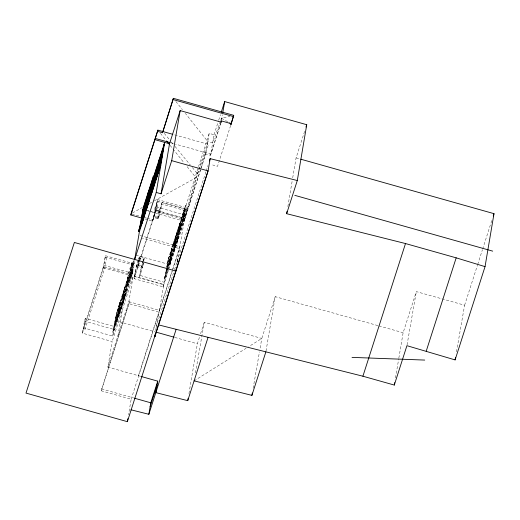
<?xml version="1.0" encoding="UTF-8"?>
<svg xmlns="http://www.w3.org/2000/svg" width="520" height="520" viewBox="0 0 520 520"><rect width="100%" height="100%" fill="white"/><g stroke="black" fill="none" stroke-linecap="round" stroke-linejoin="round"><path stroke-width="0.39" stroke-dasharray="2.6 1.95" d="M143.026 261.456L142.48 267.865L143.546 261.553M143.097 260.656L143.234 259.058L142.968 260.631M140.751 376.363L107.848 367.088L112.171 341.543L82.414 333.157L84.455 321.106L85.338 318.344L114.302 326.508L112.963 330.675L112.684 332.339L113.288 332.507L119.132 314.314L118.528 314.145L112.684 332.339M85.338 318.344L83.727 327.899L112.684 336.063L132.353 274.807L132.958 271.252L132.353 271.083L132.633 269.418L133.237 269.588L132.054 273.267L134.27 260.182M102.973 269.132L105.45 255.703L134.413 263.868L133.237 269.588M82.414 333.157L103.415 267.755L105.45 255.703M106.62 257.543L105.001 267.092L84.89 329.732M101.244 390.806L129.513 301.873L101.244 390.806L131.163 399.237L128.537 414.778M133.419 260.786L116.363 313.911L116.961 314.08L114.894 320.528L113.412 329.277L84.455 321.106M112.684 336.063L116.363 313.911M114.816 324.922L116.721 312.403L120.049 302.036L118.144 314.555L114.615 324.864L116.831 312.195L117.637 312.423L120.634 303.095L119.828 302.868L117.826 314.704L118.632 314.932L115.635 324.259L114.829 324.031M112.963 330.675L113.568 330.844L114.751 327.164L116.961 314.08M115.635 324.259L117.676 312.351M120.049 302.036L118.144 314.555M117.15 319.495L119.119 307.866M119.132 314.314L118.56 317.661L117.962 317.493L118.528 314.145M118.599 314.327L121.381 297.895L128.037 277.167L125.457 293.657L118.599 314.327L125.457 293.657M118.593 315.003L121.492 297.687L122.298 297.914L119.626 313.722L118.82 313.495L121.817 304.168L124.488 288.36L125.294 288.587L122.616 304.395L119.626 313.722M118.801 314.386L121.583 297.947L128.238 277.219M122.148 303.134L124.82 287.32L125.626 287.547L122.948 303.361L122.148 303.134L125.138 293.807L128.037 277.167M118.02 335.426L122.337 309.881M127.888 280.989L125.671 294.099L123.786 299.969L126.002 286.858L129.779 274.892L131.892 262.425L132.892 262.711L130.787 275.171L127.459 285.538L126.451 285.252L128.674 272.584L130.286 273.039L133.276 263.712L131.671 263.257L129.669 275.093L125.626 287.547M122.948 303.361L125.944 294.034L128.622 278.219L127.816 277.992M127.459 285.538L129.565 273.078L132.892 262.711M132.958 271.252L127.114 289.439L126.549 292.793L125.944 292.617L117.962 317.493M126.672 284.421L128.284 284.875L130.319 272.968M129.798 280.111L131.762 268.476M133.536 260.786L131.45 273.097L132.633 269.418M131.242 275.62L133.276 263.712M134.413 263.868L134.953 260.689M107.848 367.088L128.85 301.685L133.172 276.139L112.171 341.543M168.428 270.212L163.085 286.832L134.127 278.668L136.162 266.624L138.281 260.026M134.791 276.594L136.825 264.55L141.655 265.915L140.042 275.464L164.177 282.269L164.775 278.714L170.436 261.092L169.553 260.851M137.651 266.507L138.723 260.189M138.808 260.286L137.872 265.811L142.701 267.176L139.373 277.537L140.992 267.982L143.111 261.391M138.944 259.5L139.49 256.262L144.32 257.621L142.701 267.176M138.678 266.038L139.613 260.514M139.75 259.727L140.017 258.147M141.895 266.949L142.831 261.423M144.814 218.927L152.575 221.111L156.442 206.941L185.406 215.105L195.982 177.703L198.9 170.008M157.684 199.602L155.681 211.439L184.645 219.603L186.647 207.766L157.684 199.602L155.019 207.889L153.413 217.431L158.236 218.79L160.453 211.9L162.065 202.345L186.199 209.15L176.95 263.829M140.198 259.747L155.201 213.031L155.623 210.535L184.587 218.699L168.357 269.25M155.46 212.128L157.177 201.955M156.488 211.666L158.203 201.487M157.43 218.562L158.763 210.685M158.236 218.79L159.848 209.255L162.065 202.345M159.79 210.223L158.457 218.101L153.634 216.736M164.775 278.714L164.372 278.603L164.658 276.939L166.303 269.978M155.695 330.551L158.451 314.249M163.085 286.832L168.109 270.017M156.397 327.542L156.917 324.48L174.272 270.419M164.658 276.939L165.055 277.05L166.231 270.127M166.751 267.046L168.272 260.858L167.869 260.748L185.614 205.465L186.017 205.582L183.807 218.667L183.404 218.55L185.614 205.465M166.822 266.903L167.869 260.748M165.055 277.05L166.055 273.942L168.447 258.544L171.775 248.183L169.871 260.702L166.341 271.011L168.565 258.343L169.162 258.512L172.159 249.184L171.555 249.015L168.675 265.584M166.556 270.179L167.161 270.348L169.202 258.44M166.341 271.011L169.669 260.644L171.775 248.183M170.436 261.092L169.864 264.446L169.468 264.329L170.034 260.981L164.372 278.603M172.159 249.184L170.118 261.092L167.161 270.348M170.528 260.526L173.108 244.036L179.764 223.308L177.183 239.798L170.528 260.526L173.219 243.828L173.823 244.004L171.151 259.812L170.547 259.642M174.142 250.484L176.819 234.669L176.215 234.5L173.544 250.315L174.142 250.484L171.151 259.812M177.151 233.636L176.547 233.467L173.875 249.275L174.48 249.444L177.151 233.636L180.147 224.308L179.543 224.139M179.764 223.308L176.872 239.947L177.469 240.117L174.48 249.444M177.469 240.117L180.147 224.308M169.468 264.329L177.899 238.076L178.464 234.722L185.068 213.369L185.471 213.486L183.807 218.667M179.179 231.699L181.292 219.219L184.619 208.858L182.514 221.319L178.978 231.647L181.09 219.161L184.418 208.8L182.202 221.468L182.806 221.637L179.803 230.984L179.198 230.815L181.207 218.959L181.811 219.128L184.808 209.8L184.203 209.625M184.782 215.033L185.185 215.144L178.867 234.839L178.295 238.186L177.899 238.076M179.803 230.984L181.85 219.056M181.317 226.207L183.287 214.578M182.767 221.702L184.808 209.8M177.339 262.665L177.989 258.837L177.287 262.652M205.719 153.966L209.203 133.374L214.025 134.738L210.548 155.324L205.719 153.966L184.645 219.603M221.54 120.14L222.45 114.725M188.942 393.543L197.359 343.772L199.583 336.856M287.859 206.525L292.175 180.999M292.714 177.808L296.088 157.872L304.759 130.877M266.019 351.046L275.217 296.66L378.176 325.689M395.486 377.923L398.71 358.891M398.84 358.098L403.13 332.722L416.332 291.61L464.607 305.221L456.469 351.981M195.468 372.931L204.269 322.244L261.794 338.462L260.007 348.738M253.143 388.258L259.461 351.897M407.062 344.884L416.332 291.61M179.198 230.815L183.749 215.891M168.669 269.445L184.165 221.195L199.355 167.908M82.836 330.661L103.395 266.643L132.353 274.807M131.892 262.425L128.564 272.792L129.565 273.078M116.922 312.462L120.25 302.094M122.298 297.914L125.294 288.587M114.615 324.864L119.574 309.186M129.337 278.785L132.223 269.802M132.353 271.083L126.51 289.269L127.114 289.439M128.284 284.875L131.274 275.548M138.522 259.272L139.49 256.262M136.546 266.214L138.502 260.13M138.99 258.609L139.21 257.92L144.034 259.285M139.107 261.976L134.544 276.178L163.508 284.343M139.353 261.203L155.623 210.535M152.575 221.111L155.681 211.439M134.127 278.668L139.958 260.514M143.351 260.637L144.32 257.621M168.649 258.603L171.977 248.242M173.31 244.094L179.966 223.366M186.017 205.582L209.203 133.374M173.823 244.004L176.819 234.669M168.22 264.257L171.158 255.099L170.553 254.93M197.08 173.635L197.483 173.752L207.818 141.557L185.361 113.367M178.978 231.647L182.514 221.319M186.199 209.15L186.647 207.766M183.404 218.55L185.068 213.369M170.326 260.468L177.183 239.798M200.493 169.65L184.853 218.361L155.89 210.191M200.739 168.877L205.927 152.718M214.025 134.738L218.484 120.855M218.732 120.081L220.467 114.686M138.43 375.713L171.977 271.245M172.218 270.485L179.842 246.74L139.588 235.391M131.163 399.237L179.53 248.612L142.37 238.134M220.662 123.227L210.756 154.076L175.519 144.144M210.548 155.324L220.948 122.928M174.519 269.653L205.953 171.75M206.2 170.983L207.935 165.588M230.6 125.645L217.536 166.335L212.713 164.977M200.564 333.775L204.269 322.244M275.217 296.66L261.794 338.462L248.8 346.6M464.607 305.221L477.451 265.213M477.698 264.446L482.391 249.828M482.638 249.061L492.024 219.823M220.441 121.277L212.647 142.916L207.818 141.557M220.708 120.53L221.514 118.287L229.905 116.266M199.186 169.254L208.592 144.423L173.615 134.563M194.097 380.854L246.064 348.309M132.477 212.959L142.35 207.474M149.409 203.561L153.641 201.208M154.349 200.817L195.982 177.703L186.843 166.29M296.088 157.872L299.981 158.97M170.839 142.825L174.739 143.923M186.362 209.43L157.404 201.26L154.739 209.553L159.569 210.912L161.785 204.003L185.919 210.808M155.019 207.889L159.848 209.255M147.693 210.697L149.201 211.12M149.955 211.334L155.24 212.823M155.201 213.031L184.165 221.195M153.953 215.742L158.776 217.1M131.84 213.961L140.374 216.365M145.028 217.678L146.582 218.114M147.355 218.335L152.782 219.869M176.638 233.727L173.856 250.166M178.464 234.722L178.867 234.839M170.06 253.675L170.664 253.844M135.895 255.119L167.271 263.965M378.957 325.904L403.13 332.722M165.653 273.832L166.055 273.942M105.008 257.088L133.972 265.252M136.162 266.624L140.992 267.982M103.838 265.258L135.213 274.105M129.779 274.892L130.787 275.171M103.415 267.755L163.755 284.765L159.113 312.175L129.201 303.745M124.91 287.586L122.128 304.018M125.138 293.807L125.944 294.034M128.85 301.685L159.432 310.31M121.817 304.168L122.616 304.395M114.894 320.528L155.35 331.929M174.798 337.415L197.359 343.772M114.147 326.995L114.751 327.164M101.562 388.934L133.595 397.963M146.939 210.503L150.703 211.582M151.457 211.803L155.227 212.881M221.514 118.287L227.65 121.726M164.268 133.361L170.911 141.44M171.418 142.064L174.486 145.788M175 146.412L190.327 165.055M192.368 167.537L197.483 173.752M160.446 133.309L166.03 140.283M170.092 145.359L184.308 163.118M175.877 101.465L182.364 109.609M122.674 297.226L120.458 310.336L122.343 304.46L124.559 291.35L122.674 297.226M174.2 243.315L171.983 256.425L173.869 250.549L176.092 237.439L174.2 243.315M177.528 232.947L175.311 246.058L177.197 240.181L179.413 227.071L177.528 232.947"/><path stroke-width="0.78" d="M141.713 218.049L130.852 214.988L131.066 213.739L157.905 130.137L172.842 134.349M138.606 231.413L160.127 164.392L160.927 164.619L156.221 192.452L134.7 259.474L139.412 231.641L138.606 231.413L138.814 230.172L160.335 163.144L161.142 163.371L164.691 142.395L153.706 176.605L150.813 193.694M139.347 229.508L143.429 207.233L143.832 207.344L143.572 208.897M139.893 228.189L143.546 206.889L148.2 192.374L148.603 192.491M140.79 225.011L142.766 213.33L146.094 202.963L146.497 203.08L143.169 213.441L142.766 213.33M146.204 202.345L147.258 196.112L143.93 206.472L142.876 212.706L146.906 200.031M141.472 221.319L142.76 213.993M141.856 221.234L143.273 212.823M143.41 212.043L144.333 206.589L147.42 196.963M141.966 221.162L143.325 213.167L146.204 204.185M143.494 211.991L144.482 206.317M130.852 214.988L157.905 130.137M142.798 220.305L144.762 208.676M145.008 207.22L145.925 201.825M144.118 214.65L146.094 202.963M144.242 215.813L148.2 192.374M153.706 176.605L153.303 176.488L148.642 191.003L145.093 211.978L147.869 197.444L151.197 187.077L151.6 187.194M144.255 213.239L145.054 213.467L146.237 206.472M146.504 204.919L146.763 203.365M147.03 201.812L147.29 200.258M147.55 198.705L147.816 197.151M148.077 195.598L148.473 193.264M148.616 196.183L151.593 186.764L152.763 180.33L152.36 180.213L149.032 190.58L147.979 196.807L152.016 184.132M145.892 209.761L145.054 213.467M146.809 204.321L147.076 202.768M147.335 201.214L147.602 199.661M146.952 205.342L148.272 197.555L151.125 188.675M148.512 196.144L149.435 190.691L152.763 180.33M147.069 205.276L148.421 197.281L151.066 189.046M148.597 196.092L149.584 190.417M147.901 204.419L149.864 192.79M150.111 191.328L151.028 185.926M149.22 198.764L151.197 187.077M152.36 180.213L151.307 186.446L151.71 186.556M149.754 197.47L153.303 176.488M150.046 195.917L149.494 199.654L146.399 209.281M150.312 194.337L150.579 192.758M150.845 191.178L151.333 188.747M150.995 193.875L154.148 175.227M151.262 194.129L151.658 191.796M151.924 190.236L153.374 181.669L156.702 171.308L155.012 180.817M151.554 193.024L153.524 181.395L156.41 172.412L155.058 180.408M153.692 180.219L154.68 174.544M153.491 185.627L154.966 176.904M155.214 175.455L156.124 170.053M157.697 131.385L162.526 132.743L173.381 98.332L233.721 115.343L230.847 124.878L233.721 115.343M156.65 170.963L157.566 165.562M156.689 170.892L157.859 164.457L154.531 174.817L153.478 181.051L156.806 170.683M155.649 179.361L158.808 160.719M156.494 175.643L159.25 159.328M157.125 174.239L158.633 165.49L161.512 156.507L160.16 164.502M158.802 164.314L159.79 158.639M158.594 169.722L160.069 160.999M160.316 159.549L161.233 154.148M162.675 149.656L161.759 155.058L162.968 148.551L159.64 158.912L158.581 165.145L161.909 154.778M160.121 164.912L161.805 155.402L158.477 165.769L156.37 178.23L159.698 167.863L158.892 167.635M160.758 163.462L163.91 144.814M160.738 163.891L164.021 144.469M162.526 132.743L173.381 98.332M156.221 192.452L161.05 193.811L169.514 143.754L180.167 110.591L221.195 122.161L221.403 120.913L231.062 123.637L229.697 122.87M158.281 324.818L362.908 376.214L394.284 385.06L406.926 345.676L455.091 359.905L485.043 266.63L456.183 257.842L405.503 243.549L286.644 213.701L297.297 180.531L210.158 158.652L208.084 170.905L175.734 271.037L74.367 242.463L26 393.088L127.367 421.668L127.888 418.606M161.05 193.811L171.697 160.648L180.167 110.591M154.915 335.147L154.843 336.732L208.084 170.905L171.697 160.648M154.843 336.732L155.363 333.671M130.995 409.806L148.844 414.291L150.787 402.812L157.742 381.154L141.524 376.584M175.916 271.089L176.306 268.794M157.742 381.154L155.798 392.632L187.739 400.654L208.072 337.324M222.846 112.405L224.679 101.569L306.735 124.709L297.297 180.531M187.739 400.654L188.136 398.281M286.644 213.701L287.053 211.308M394.284 385.06L394.687 382.681M485.043 266.63L494 213.668L300.762 159.191M194.097 380.854L251.908 395.375L252.317 393.003M455.091 359.905L455.507 357.532M154.226 177.242L157.112 168.259M159.334 161.337L162.214 152.353M143.513 212.082L146.452 202.728M142.337 218.985L145.223 210.002M147.44 203.099L150.085 194.864M152.542 187.207L155.422 178.23M157.644 171.308L160.531 162.325M139.997 227.864L140.66 225.791L140.257 225.68M141.284 225.076L144.274 215.748M146.38 209.19L149.376 199.862M151.483 193.303L154.479 183.976M156.663 177.125L159.582 168.071M140.296 228.3L139.594 227.754M141.063 225.901L144.151 216.281M150.599 196.203L155.038 182.383M155.708 180.303L156.149 178.919M139.412 231.641L160.927 164.619M134.498 259.461L135.428 256.568M221.208 112.372L224.679 101.569M220.909 122.453L221.403 120.913M209.417 160.959L210.158 158.652M127.367 421.668L175.734 271.037M150.118 406.757L157.073 385.099M148.844 414.291L176.137 329.303M305.994 127.023L306.735 124.709M251.908 395.375L265.882 351.845M362.908 376.214L405.503 243.549M426.238 351.117L456.183 257.842M493.259 215.975L494 213.668M352.021 357.383L424.723 360.074M173.173 99.58L233.513 116.591M155.246 138.43L170.06 142.603M155.031 139.672L169.514 143.754M294.788 195.344L492.7 251.141M149.032 190.58L149.435 190.691M148.642 191.003L149.045 191.113M147.869 197.444L148.272 197.555M148.688 199.427L149.091 199.537M143.93 206.472L144.333 206.589M143.546 206.889L143.942 206.999M145.359 209.794L146.166 210.015M142.766 209.306L143.169 209.417M138.814 230.172L139.217 230.282M156.124 332.15L174.018 337.194M134.381 398.184L150.787 402.812M166.536 140.92L169.078 144.092"/></g></svg>
